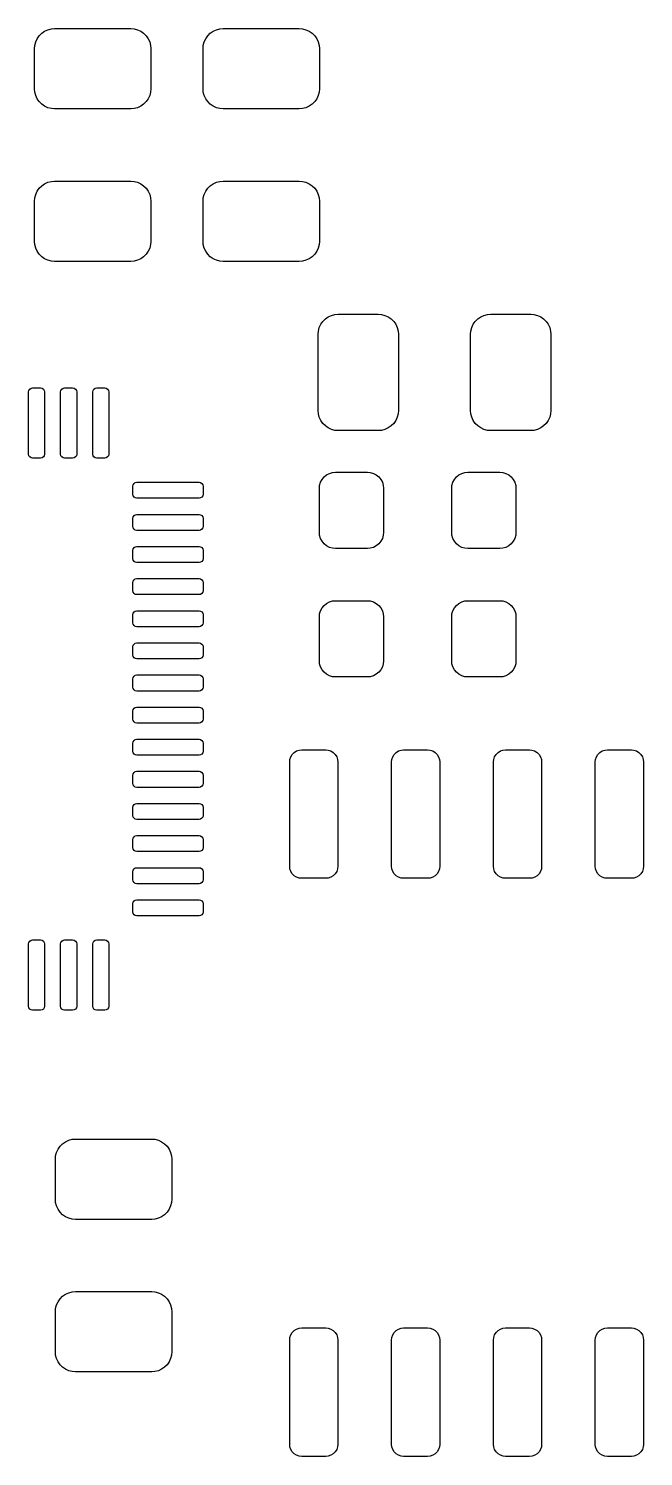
# Model space of a CAD drawing. Extents: x 116.2 to 156.2, y -88.9 to -61.2.
# Drawn here: x 126.7 to 134.37, y -84.43 to -66.65 of the extents above; entities that cross this region are included whole.
import ezdxf

# ---------------------------------------------------------------- set-up
doc = ezdxf.new("R2010")
doc.units = 0
doc.layers.add('BLACK', color=7, linetype='CONTINUOUS')

msp = doc.modelspace()

# ---------------------------------------------------------------- linework, layer by layer
at = {"layer": 'BLACK', "linetype": 'CONTINUOUS'}
for p, q in [((126.865, -66.7082), (126.901, -66.6828)), ((126.901, -66.6828), (126.942, -66.6643)), ((126.942, -66.6643), (126.985, -66.6533)), ((126.985, -66.6533), (127.025, -66.65)), ((127.025, -66.65), (127.975, -66.65)), ((127.975, -66.65), (128.015, -66.6533)), ((128.015, -66.6533), (128.058, -66.6643)), ((128.058, -66.6643), (128.099, -66.6828)), ((128.099, -66.6828), (128.135, -66.7082)), ((128.965, -66.7082), (129.001, -66.6828)), ((129.001, -66.6828), (129.042, -66.6643)), ((129.042, -66.6643), (129.085, -66.6533)), ((129.085, -66.6533), (129.125, -66.65)), ((129.125, -66.65), (130.075, -66.65)), ((130.075, -66.65), (130.115, -66.6533)), ((130.115, -66.6533), (130.158, -66.6643)), ((130.158, -66.6643), (130.199, -66.6828)), ((130.199, -66.6828), (130.235, -66.7082)), ((126.775, -66.9), (126.778, -66.8596)), ((126.778, -66.8596), (126.789, -66.8165)), ((126.789, -66.8165), (126.808, -66.7761)), ((126.808, -66.7761), (126.833, -66.7396)), ((126.833, -66.7396), (126.865, -66.7082)), ((128.135, -66.7082), (128.167, -66.7396)), ((128.167, -66.7396), (128.192, -66.7761)), ((128.192, -66.7761), (128.211, -66.8165)), ((128.211, -66.8165), (128.222, -66.8596)), ((128.222, -66.8596), (128.225, -66.9)), ((128.875, -66.9), (128.878, -66.8596)), ((128.878, -66.8596), (128.889, -66.8165)), ((128.889, -66.8165), (128.908, -66.7761)), ((128.908, -66.7761), (128.933, -66.7396)), ((128.933, -66.7396), (128.965, -66.7082)), ((130.235, -66.7082), (130.267, -66.7396)), ((130.267, -66.7396), (130.292, -66.7761)), ((130.292, -66.7761), (130.311, -66.8165)), ((130.311, -66.8165), (130.322, -66.8596)), ((130.322, -66.8596), (130.325, -66.9)), ((126.775, -67.4), (126.775, -66.9)), ((128.225, -66.9), (128.225, -67.4)), ((128.875, -67.4), (128.875, -66.9)), ((130.325, -66.9), (130.325, -67.4)), ((126.778, -67.4404), (126.775, -67.4)), ((126.789, -67.4835), (126.778, -67.4404)), ((126.808, -67.5239), (126.789, -67.4835)), ((126.833, -67.5604), (126.808, -67.5239)), ((126.865, -67.5918), (126.833, -67.5604)), ((128.167, -67.5604), (128.135, -67.5918)), ((128.192, -67.5239), (128.167, -67.5604)), ((128.211, -67.4835), (128.192, -67.5239)), ((128.222, -67.4404), (128.211, -67.4835)), ((128.225, -67.4), (128.222, -67.4404)), ((128.878, -67.4404), (128.875, -67.4)), ((128.889, -67.4835), (128.878, -67.4404)), ((128.908, -67.5239), (128.889, -67.4835)), ((128.933, -67.5604), (128.908, -67.5239)), ((128.965, -67.5918), (128.933, -67.5604)), ((130.267, -67.5604), (130.235, -67.5918)), ((130.292, -67.5239), (130.267, -67.5604)), ((130.311, -67.4835), (130.292, -67.5239)), ((130.322, -67.4404), (130.311, -67.4835)), ((130.325, -67.4), (130.322, -67.4404)), ((126.901, -67.6172), (126.865, -67.5918)), ((126.942, -67.6357), (126.901, -67.6172)), ((126.985, -67.6467), (126.942, -67.6357)), ((127.025, -67.65), (126.985, -67.6467)), ((127.975, -67.65), (127.025, -67.65)), ((128.015, -67.6467), (127.975, -67.65)), ((128.058, -67.6357), (128.015, -67.6467)), ((128.099, -67.6172), (128.058, -67.6357)), ((128.135, -67.5918), (128.099, -67.6172)), ((129.001, -67.6172), (128.965, -67.5918)), ((129.042, -67.6357), (129.001, -67.6172)), ((129.085, -67.6467), (129.042, -67.6357)), ((129.125, -67.65), (129.085, -67.6467)), ((130.075, -67.65), (129.125, -67.65)), ((130.115, -67.6467), (130.075, -67.65)), ((130.158, -67.6357), (130.115, -67.6467)), ((130.199, -67.6172), (130.158, -67.6357)), ((130.235, -67.5918), (130.199, -67.6172)), ((126.833, -68.6396), (126.865, -68.6082)), ((126.865, -68.6082), (126.901, -68.5828)), ((126.901, -68.5828), (126.942, -68.5643)), ((126.942, -68.5643), (126.985, -68.5533)), ((126.985, -68.5533), (127.025, -68.55)), ((127.025, -68.55), (127.975, -68.55)), ((127.975, -68.55), (128.015, -68.5533)), ((128.015, -68.5533), (128.058, -68.5643)), ((128.058, -68.5643), (128.099, -68.5828)), ((128.099, -68.5828), (128.135, -68.6082)), ((128.135, -68.6082), (128.167, -68.6396)), ((128.933, -68.6396), (128.965, -68.6082)), ((128.965, -68.6082), (129.001, -68.5828)), ((129.001, -68.5828), (129.042, -68.5643)), ((129.042, -68.5643), (129.085, -68.5533)), ((129.085, -68.5533), (129.125, -68.55)), ((129.125, -68.55), (130.075, -68.55)), ((130.075, -68.55), (130.115, -68.5533)), ((130.115, -68.5533), (130.158, -68.5643)), ((130.158, -68.5643), (130.199, -68.5828)), ((130.199, -68.5828), (130.235, -68.6082)), ((130.235, -68.6082), (130.267, -68.6396)), ((126.775, -68.8), (126.778, -68.7596)), ((126.775, -69.3), (126.775, -68.8)), ((126.778, -68.7596), (126.789, -68.7165)), ((126.789, -68.7165), (126.808, -68.6761)), ((126.808, -68.6761), (126.833, -68.6396)), ((128.167, -68.6396), (128.192, -68.6761)), ((128.192, -68.6761), (128.211, -68.7165)), ((128.211, -68.7165), (128.222, -68.7596)), ((128.222, -68.7596), (128.225, -68.8)), ((128.225, -68.8), (128.225, -69.3)), ((128.875, -68.8), (128.878, -68.7596)), ((128.875, -69.3), (128.875, -68.8)), ((128.878, -68.7596), (128.889, -68.7165)), ((128.889, -68.7165), (128.908, -68.6761)), ((128.908, -68.6761), (128.933, -68.6396)), ((130.267, -68.6396), (130.292, -68.6761)), ((130.292, -68.6761), (130.311, -68.7165)), ((130.311, -68.7165), (130.322, -68.7596)), ((130.322, -68.7596), (130.325, -68.8)), ((130.325, -68.8), (130.325, -69.3)), ((126.778, -69.3404), (126.775, -69.3)), ((126.789, -69.3835), (126.778, -69.3404)), ((128.222, -69.3404), (128.211, -69.3835)), ((128.225, -69.3), (128.222, -69.3404)), ((128.878, -69.3404), (128.875, -69.3)), ((128.889, -69.3835), (128.878, -69.3404)), ((130.322, -69.3404), (130.311, -69.3835)), ((130.325, -69.3), (130.322, -69.3404)), ((126.808, -69.4239), (126.789, -69.3835)), ((126.833, -69.4604), (126.808, -69.4239)), ((126.865, -69.4918), (126.833, -69.4604)), ((126.901, -69.5172), (126.865, -69.4918)), ((126.942, -69.5357), (126.901, -69.5172)), ((128.099, -69.5172), (128.058, -69.5357)), ((128.135, -69.4918), (128.099, -69.5172)), ((128.167, -69.4604), (128.135, -69.4918)), ((128.192, -69.4239), (128.167, -69.4604)), ((128.211, -69.3835), (128.192, -69.4239)), ((128.908, -69.4239), (128.889, -69.3835)), ((128.933, -69.4604), (128.908, -69.4239)), ((128.965, -69.4918), (128.933, -69.4604)), ((129.001, -69.5172), (128.965, -69.4918)), ((129.042, -69.5357), (129.001, -69.5172)), ((130.199, -69.5172), (130.158, -69.5357)), ((130.235, -69.4918), (130.199, -69.5172)), ((130.267, -69.4604), (130.235, -69.4918)), ((130.292, -69.4239), (130.267, -69.4604)), ((130.311, -69.3835), (130.292, -69.4239)), ((126.985, -69.5467), (126.942, -69.5357)), ((127.025, -69.55), (126.985, -69.5467)), ((127.975, -69.55), (127.025, -69.55)), ((128.015, -69.5467), (127.975, -69.55)), ((128.058, -69.5357), (128.015, -69.5467)), ((129.085, -69.5467), (129.042, -69.5357)), ((129.125, -69.55), (129.085, -69.5467)), ((130.075, -69.55), (129.125, -69.55)), ((130.115, -69.5467), (130.075, -69.55)), ((130.158, -69.5357), (130.115, -69.5467)), ((130.436, -70.24), (130.477, -70.2215)), ((130.477, -70.2215), (130.52, -70.2105)), ((130.52, -70.2105), (130.56, -70.2072)), ((130.56, -70.2072), (131.06, -70.2072)), ((131.06, -70.2072), (131.1, -70.2105)), ((131.1, -70.2105), (131.143, -70.2215)), ((131.143, -70.2215), (131.184, -70.24)), ((132.336, -70.24), (132.377, -70.2215)), ((132.377, -70.2215), (132.42, -70.2105)), ((132.42, -70.2105), (132.46, -70.2072)), ((132.46, -70.2072), (132.96, -70.2072)), ((132.96, -70.2072), (133, -70.2105)), ((133, -70.2105), (133.043, -70.2215)), ((133.043, -70.2215), (133.084, -70.24)), ((130.31, -70.4572), (130.313, -70.4168)), ((130.313, -70.4168), (130.324, -70.3737)), ((130.324, -70.3737), (130.343, -70.3333)), ((130.343, -70.3333), (130.368, -70.2968)), ((130.368, -70.2968), (130.4, -70.2654)), ((130.4, -70.2654), (130.436, -70.24)), ((131.184, -70.24), (131.22, -70.2654)), ((131.22, -70.2654), (131.252, -70.2968)), ((131.252, -70.2968), (131.277, -70.3333)), ((131.277, -70.3333), (131.296, -70.3737)), ((131.296, -70.3737), (131.307, -70.4168)), ((131.307, -70.4168), (131.31, -70.4572)), ((132.21, -70.4572), (132.213, -70.4168)), ((132.213, -70.4168), (132.224, -70.3737)), ((132.224, -70.3737), (132.243, -70.3333)), ((132.243, -70.3333), (132.268, -70.2968)), ((132.268, -70.2968), (132.3, -70.2654)), ((132.3, -70.2654), (132.336, -70.24)), ((133.084, -70.24), (133.12, -70.2654)), ((133.12, -70.2654), (133.152, -70.2968)), ((133.152, -70.2968), (133.177, -70.3333)), ((133.177, -70.3333), (133.196, -70.3737)), ((133.196, -70.3737), (133.207, -70.4168)), ((133.207, -70.4168), (133.21, -70.4572)), ((130.31, -71.4072), (130.31, -70.4572)), ((131.31, -70.4572), (131.31, -71.4072)), ((132.21, -71.4072), (132.21, -70.4572)), ((133.21, -70.4572), (133.21, -71.4072)), ((126.731, -71.1288), (126.75, -71.125)), ((126.75, -71.125), (126.85, -71.125)), ((126.85, -71.125), (126.869, -71.1288)), ((127.131, -71.1288), (127.15, -71.125)), ((127.15, -71.125), (127.25, -71.125)), ((127.25, -71.125), (127.269, -71.1288)), ((127.531, -71.1288), (127.55, -71.125)), ((127.55, -71.125), (127.65, -71.125)), ((127.65, -71.125), (127.669, -71.1288)), ((126.7, -71.175), (126.704, -71.1559)), ((126.7, -71.95), (126.7, -71.175)), ((126.704, -71.1559), (126.715, -71.1396)), ((126.715, -71.1396), (126.731, -71.1288)), ((126.869, -71.1288), (126.885, -71.1396)), ((126.885, -71.1396), (126.896, -71.1559)), ((126.896, -71.1559), (126.9, -71.175)), ((126.9, -71.175), (126.9, -71.95)), ((127.1, -71.175), (127.104, -71.1559)), ((127.1, -71.95), (127.1, -71.175)), ((127.104, -71.1559), (127.115, -71.1396)), ((127.115, -71.1396), (127.131, -71.1288)), ((127.269, -71.1288), (127.285, -71.1396)), ((127.285, -71.1396), (127.296, -71.1559)), ((127.296, -71.1559), (127.3, -71.175)), ((127.3, -71.175), (127.3, -71.95)), ((127.5, -71.175), (127.504, -71.1559)), ((127.5, -71.95), (127.5, -71.175)), ((127.504, -71.1559), (127.515, -71.1396)), ((127.515, -71.1396), (127.531, -71.1288)), ((127.669, -71.1288), (127.685, -71.1396)), ((127.685, -71.1396), (127.696, -71.1559)), ((127.696, -71.1559), (127.7, -71.175)), ((127.7, -71.175), (127.7, -71.95)), ((130.313, -71.4476), (130.31, -71.4072)), ((130.324, -71.4906), (130.313, -71.4476)), ((131.307, -71.4476), (131.296, -71.4906)), ((131.31, -71.4072), (131.307, -71.4476)), ((132.213, -71.4476), (132.21, -71.4072)), ((132.224, -71.4906), (132.213, -71.4476)), ((133.207, -71.4476), (133.196, -71.4906)), ((133.21, -71.4072), (133.207, -71.4476)), ((130.343, -71.531), (130.324, -71.4906)), ((130.368, -71.5675), (130.343, -71.531)), ((130.4, -71.599), (130.368, -71.5675)), ((130.436, -71.6243), (130.4, -71.599)), ((130.477, -71.6428), (130.436, -71.6243)), ((130.52, -71.6539), (130.477, -71.6428)), ((130.56, -71.6572), (130.52, -71.6539)), ((131.06, -71.6572), (130.56, -71.6572)), ((131.1, -71.6539), (131.06, -71.6572)), ((131.143, -71.6428), (131.1, -71.6539)), ((131.184, -71.6243), (131.143, -71.6428)), ((131.22, -71.599), (131.184, -71.6243)), ((131.252, -71.5675), (131.22, -71.599)), ((131.277, -71.531), (131.252, -71.5675)), ((131.296, -71.4906), (131.277, -71.531)), ((132.243, -71.531), (132.224, -71.4906)), ((132.268, -71.5675), (132.243, -71.531)), ((132.3, -71.599), (132.268, -71.5675)), ((132.336, -71.6243), (132.3, -71.599)), ((132.377, -71.6428), (132.336, -71.6243)), ((132.42, -71.6539), (132.377, -71.6428)), ((132.46, -71.6572), (132.42, -71.6539)), ((132.96, -71.6572), (132.46, -71.6572)), ((133, -71.6539), (132.96, -71.6572)), ((133.043, -71.6428), (133, -71.6539)), ((133.084, -71.6243), (133.043, -71.6428)), ((133.12, -71.599), (133.084, -71.6243)), ((133.152, -71.5675), (133.12, -71.599)), ((133.177, -71.531), (133.152, -71.5675)), ((133.196, -71.4906), (133.177, -71.531)), ((126.704, -71.9691), (126.7, -71.95)), ((126.715, -71.9854), (126.704, -71.9691)), ((126.731, -71.9962), (126.715, -71.9854)), ((126.75, -72), (126.731, -71.9962)), ((126.85, -72), (126.75, -72)), ((126.869, -71.9962), (126.85, -72)), ((126.885, -71.9854), (126.869, -71.9962)), ((126.896, -71.9691), (126.885, -71.9854)), ((126.9, -71.95), (126.896, -71.9691)), ((127.104, -71.9691), (127.1, -71.95)), ((127.115, -71.9854), (127.104, -71.9691)), ((127.131, -71.9962), (127.115, -71.9854)), ((127.15, -72), (127.131, -71.9962)), ((127.25, -72), (127.15, -72)), ((127.269, -71.9962), (127.25, -72)), ((127.285, -71.9854), (127.269, -71.9962)), ((127.296, -71.9691), (127.285, -71.9854)), ((127.3, -71.95), (127.296, -71.9691)), ((127.504, -71.9691), (127.5, -71.95)), ((127.515, -71.9854), (127.504, -71.9691)), ((127.531, -71.9962), (127.515, -71.9854)), ((127.55, -72), (127.531, -71.9962)), ((127.65, -72), (127.55, -72)), ((127.669, -71.9962), (127.65, -72)), ((127.685, -71.9854), (127.669, -71.9962)), ((127.696, -71.9691), (127.685, -71.9854)), ((127.7, -71.95), (127.696, -71.9691)), ((130.415, -72.208), (130.451, -72.1893)), ((130.451, -72.1893), (130.49, -72.1782)), ((130.49, -72.1782), (130.525, -72.175)), ((130.525, -72.175), (130.925, -72.175)), ((130.925, -72.175), (130.96, -72.1782)), ((130.96, -72.1782), (130.999, -72.1893)), ((130.999, -72.1893), (131.035, -72.208)), ((132.065, -72.208), (132.101, -72.1893)), ((132.101, -72.1893), (132.14, -72.1782)), ((132.14, -72.1782), (132.175, -72.175)), ((132.175, -72.175), (132.575, -72.175)), ((132.575, -72.175), (132.61, -72.1782)), ((132.61, -72.1782), (132.649, -72.1893)), ((132.649, -72.1893), (132.685, -72.208)), ((128, -72.35), (128.004, -72.3309)), ((128, -72.45), (128, -72.35)), ((128.004, -72.3309), (128.015, -72.3146)), ((128.015, -72.3146), (128.031, -72.3038)), ((128.031, -72.3038), (128.05, -72.3)), ((128.05, -72.3), (128.825, -72.3)), ((128.825, -72.3), (128.844, -72.3038)), ((128.844, -72.3038), (128.86, -72.3146)), ((128.86, -72.3146), (128.871, -72.3309)), ((128.871, -72.3309), (128.875, -72.35)), ((128.875, -72.35), (128.875, -72.45)), ((130.325, -72.375), (130.328, -72.3396)), ((130.328, -72.3396), (130.339, -72.3007)), ((130.339, -72.3007), (130.358, -72.2649)), ((130.358, -72.2649), (130.384, -72.2336)), ((130.384, -72.2336), (130.415, -72.208)), ((131.035, -72.208), (131.066, -72.2336)), ((131.066, -72.2336), (131.092, -72.2649)), ((131.092, -72.2649), (131.111, -72.3007)), ((131.111, -72.3007), (131.122, -72.3396)), ((131.122, -72.3396), (131.125, -72.375)), ((131.975, -72.375), (131.978, -72.3396)), ((131.978, -72.3396), (131.989, -72.3007)), ((131.989, -72.3007), (132.008, -72.2649)), ((132.008, -72.2649), (132.034, -72.2336)), ((132.034, -72.2336), (132.065, -72.208)), ((132.685, -72.208), (132.716, -72.2336)), ((132.716, -72.2336), (132.742, -72.2649)), ((132.742, -72.2649), (132.761, -72.3007)), ((132.761, -72.3007), (132.772, -72.3396)), ((132.772, -72.3396), (132.775, -72.375)), ((128.004, -72.4691), (128, -72.45)), ((128.015, -72.4854), (128.004, -72.4691)), ((128.031, -72.4962), (128.015, -72.4854)), ((128.05, -72.5), (128.031, -72.4962)), ((128.825, -72.5), (128.05, -72.5)), ((128.844, -72.4962), (128.825, -72.5)), ((128.86, -72.4854), (128.844, -72.4962)), ((128.871, -72.4691), (128.86, -72.4854)), ((128.875, -72.45), (128.871, -72.4691)), ((130.325, -72.925), (130.325, -72.375)), ((131.125, -72.375), (131.125, -72.925)), ((131.975, -72.925), (131.975, -72.375)), ((132.775, -72.375), (132.775, -72.925)), ((128.004, -72.7309), (128.015, -72.7146)), ((128.015, -72.7146), (128.031, -72.7038)), ((128.031, -72.7038), (128.05, -72.7)), ((128.05, -72.7), (128.825, -72.7)), ((128.825, -72.7), (128.844, -72.7038)), ((128.844, -72.7038), (128.86, -72.7146)), ((128.86, -72.7146), (128.871, -72.7309)), ((128, -72.75), (128.004, -72.7309)), ((128, -72.85), (128, -72.75)), ((128.004, -72.8691), (128, -72.85)), ((128.015, -72.8854), (128.004, -72.8691)), ((128.031, -72.8962), (128.015, -72.8854)), ((128.05, -72.9), (128.031, -72.8962)), ((128.825, -72.9), (128.05, -72.9)), ((128.844, -72.8962), (128.825, -72.9)), ((128.86, -72.8854), (128.844, -72.8962)), ((128.871, -72.8691), (128.86, -72.8854)), ((128.871, -72.7309), (128.875, -72.75)), ((128.875, -72.85), (128.871, -72.8691)), ((128.875, -72.75), (128.875, -72.85)), ((130.328, -72.9604), (130.325, -72.925)), ((130.339, -72.9993), (130.328, -72.9604)), ((130.358, -73.0351), (130.339, -72.9993)), ((130.384, -73.0664), (130.358, -73.0351)), ((130.415, -73.092), (130.384, -73.0664)), ((131.066, -73.0664), (131.035, -73.092)), ((131.092, -73.0351), (131.066, -73.0664)), ((131.111, -72.9993), (131.092, -73.0351)), ((131.122, -72.9604), (131.111, -72.9993)), ((131.125, -72.925), (131.122, -72.9604)), ((131.978, -72.9604), (131.975, -72.925)), ((131.989, -72.9993), (131.978, -72.9604)), ((132.008, -73.0351), (131.989, -72.9993)), ((132.034, -73.0664), (132.008, -73.0351)), ((132.065, -73.092), (132.034, -73.0664)), ((132.716, -73.0664), (132.685, -73.092)), ((132.742, -73.0351), (132.716, -73.0664)), ((132.761, -72.9993), (132.742, -73.0351)), ((132.772, -72.9604), (132.761, -72.9993)), ((132.775, -72.925), (132.772, -72.9604)), ((128, -73.15), (128.004, -73.1309)), ((128, -73.25), (128, -73.15)), ((128.004, -73.2691), (128, -73.25)), ((128.004, -73.1309), (128.015, -73.1146)), ((128.015, -73.1146), (128.031, -73.1038)), ((128.031, -73.1038), (128.05, -73.1)), ((128.05, -73.1), (128.825, -73.1)), ((128.825, -73.1), (128.844, -73.1038)), ((128.844, -73.1038), (128.86, -73.1146)), ((128.86, -73.1146), (128.871, -73.1309)), ((128.871, -73.1309), (128.875, -73.15)), ((128.875, -73.25), (128.871, -73.2691)), ((128.875, -73.15), (128.875, -73.25)), ((130.451, -73.1107), (130.415, -73.092)), ((130.49, -73.1218), (130.451, -73.1107)), ((130.525, -73.125), (130.49, -73.1218)), ((130.925, -73.125), (130.525, -73.125)), ((130.96, -73.1218), (130.925, -73.125)), ((130.999, -73.1107), (130.96, -73.1218)), ((131.035, -73.092), (130.999, -73.1107)), ((132.101, -73.1107), (132.065, -73.092)), ((132.14, -73.1218), (132.101, -73.1107)), ((132.175, -73.125), (132.14, -73.1218)), ((132.575, -73.125), (132.175, -73.125)), ((132.61, -73.1218), (132.575, -73.125)), ((132.649, -73.1107), (132.61, -73.1218)), ((132.685, -73.092), (132.649, -73.1107)), ((128.015, -73.2854), (128.004, -73.2691)), ((128.031, -73.2962), (128.015, -73.2854)), ((128.05, -73.3), (128.031, -73.2962)), ((128.825, -73.3), (128.05, -73.3)), ((128.844, -73.2962), (128.825, -73.3)), ((128.86, -73.2854), (128.844, -73.2962)), ((128.871, -73.2691), (128.86, -73.2854)), ((128, -73.55), (128.004, -73.5309)), ((128, -73.65), (128, -73.55)), ((128.004, -73.5309), (128.015, -73.5146)), ((128.015, -73.5146), (128.031, -73.5038)), ((128.031, -73.5038), (128.05, -73.5)), ((128.05, -73.5), (128.825, -73.5)), ((128.825, -73.5), (128.844, -73.5038)), ((128.844, -73.5038), (128.86, -73.5146)), ((128.86, -73.5146), (128.871, -73.5309)), ((128.871, -73.5309), (128.875, -73.55)), ((128.875, -73.55), (128.875, -73.65)), ((128.004, -73.6691), (128, -73.65)), ((128.015, -73.6854), (128.004, -73.6691)), ((128.031, -73.6962), (128.015, -73.6854)), ((128.05, -73.7), (128.031, -73.6962)), ((128.825, -73.7), (128.05, -73.7)), ((128.844, -73.6962), (128.825, -73.7)), ((128.86, -73.6854), (128.844, -73.6962)), ((128.871, -73.6691), (128.86, -73.6854)), ((128.875, -73.65), (128.871, -73.6691)), ((130.415, -73.808), (130.451, -73.7893)), ((130.451, -73.7893), (130.49, -73.7782)), ((130.49, -73.7782), (130.525, -73.775)), ((130.525, -73.775), (130.925, -73.775)), ((130.925, -73.775), (130.96, -73.7782)), ((130.96, -73.7782), (130.999, -73.7893)), ((130.999, -73.7893), (131.035, -73.808)), ((132.065, -73.808), (132.101, -73.7893)), ((132.101, -73.7893), (132.14, -73.7782)), ((132.14, -73.7782), (132.175, -73.775)), ((132.175, -73.775), (132.575, -73.775)), ((132.575, -73.775), (132.61, -73.7782)), ((132.61, -73.7782), (132.649, -73.7893)), ((132.649, -73.7893), (132.685, -73.808)), ((128, -73.95), (128.004, -73.9309)), ((128, -74.05), (128, -73.95)), ((128.004, -73.9309), (128.015, -73.9146)), ((128.015, -73.9146), (128.031, -73.9038)), ((128.031, -73.9038), (128.05, -73.9)), ((128.05, -73.9), (128.825, -73.9)), ((128.825, -73.9), (128.844, -73.9038)), ((128.844, -73.9038), (128.86, -73.9146)), ((128.86, -73.9146), (128.871, -73.9309)), ((128.871, -73.9309), (128.875, -73.95)), ((128.875, -73.95), (128.875, -74.05)), ((130.325, -73.975), (130.328, -73.9396)), ((130.328, -73.9396), (130.339, -73.9007)), ((130.339, -73.9007), (130.358, -73.8649)), ((130.358, -73.8649), (130.384, -73.8336)), ((130.384, -73.8336), (130.415, -73.808)), ((131.035, -73.808), (131.066, -73.8336)), ((131.066, -73.8336), (131.092, -73.8649)), ((131.092, -73.8649), (131.111, -73.9007)), ((131.111, -73.9007), (131.122, -73.9396)), ((131.122, -73.9396), (131.125, -73.975)), ((131.975, -73.975), (131.978, -73.9396)), ((131.978, -73.9396), (131.989, -73.9007)), ((131.989, -73.9007), (132.008, -73.8649)), ((132.008, -73.8649), (132.034, -73.8336)), ((132.034, -73.8336), (132.065, -73.808)), ((132.685, -73.808), (132.716, -73.8336)), ((132.716, -73.8336), (132.742, -73.8649)), ((132.742, -73.8649), (132.761, -73.9007)), ((132.761, -73.9007), (132.772, -73.9396)), ((132.772, -73.9396), (132.775, -73.975)), ((128.004, -74.0691), (128, -74.05)), ((128.015, -74.0854), (128.004, -74.0691)), ((128.031, -74.0962), (128.015, -74.0854)), ((128.05, -74.1), (128.031, -74.0962)), ((128.825, -74.1), (128.05, -74.1)), ((128.844, -74.0962), (128.825, -74.1)), ((128.86, -74.0854), (128.844, -74.0962)), ((128.871, -74.0691), (128.86, -74.0854)), ((128.875, -74.05), (128.871, -74.0691)), ((130.325, -74.525), (130.325, -73.975)), ((131.125, -73.975), (131.125, -74.525)), ((131.975, -74.525), (131.975, -73.975)), ((132.775, -73.975), (132.775, -74.525)), ((128.004, -74.3309), (128.015, -74.3146)), ((128.015, -74.3146), (128.031, -74.3038)), ((128.031, -74.3038), (128.05, -74.3)), ((128.05, -74.3), (128.825, -74.3)), ((128.825, -74.3), (128.844, -74.3038)), ((128.844, -74.3038), (128.86, -74.3146)), ((128.86, -74.3146), (128.871, -74.3309)), ((128, -74.35), (128.004, -74.3309)), ((128, -74.45), (128, -74.35)), ((128.004, -74.4691), (128, -74.45)), ((128.015, -74.4854), (128.004, -74.4691)), ((128.031, -74.4962), (128.015, -74.4854)), ((128.05, -74.5), (128.031, -74.4962)), ((128.825, -74.5), (128.05, -74.5)), ((128.844, -74.4962), (128.825, -74.5)), ((128.86, -74.4854), (128.844, -74.4962)), ((128.871, -74.4691), (128.86, -74.4854)), ((128.871, -74.3309), (128.875, -74.35)), ((128.875, -74.45), (128.871, -74.4691)), ((128.875, -74.35), (128.875, -74.45)), ((130.328, -74.5604), (130.325, -74.525)), ((130.339, -74.5993), (130.328, -74.5604)), ((130.358, -74.6351), (130.339, -74.5993)), ((130.384, -74.6664), (130.358, -74.6351)), ((130.415, -74.692), (130.384, -74.6664)), ((131.066, -74.6664), (131.035, -74.692)), ((131.092, -74.6351), (131.066, -74.6664)), ((131.111, -74.5993), (131.092, -74.6351)), ((131.122, -74.5604), (131.111, -74.5993)), ((131.125, -74.525), (131.122, -74.5604)), ((131.978, -74.5604), (131.975, -74.525)), ((131.989, -74.5993), (131.978, -74.5604)), ((132.008, -74.6351), (131.989, -74.5993)), ((132.034, -74.6664), (132.008, -74.6351)), ((132.065, -74.692), (132.034, -74.6664)), ((132.716, -74.6664), (132.685, -74.692)), ((132.742, -74.6351), (132.716, -74.6664)), ((132.761, -74.5993), (132.742, -74.6351)), ((132.772, -74.5604), (132.761, -74.5993)), ((132.775, -74.525), (132.772, -74.5604)), ((128, -74.75), (128.004, -74.7309)), ((128, -74.85), (128, -74.75)), ((128.004, -74.8691), (128, -74.85)), ((128.004, -74.7309), (128.015, -74.7146)), ((128.015, -74.7146), (128.031, -74.7038)), ((128.031, -74.7038), (128.05, -74.7)), ((128.05, -74.7), (128.825, -74.7)), ((128.825, -74.7), (128.844, -74.7038)), ((128.844, -74.7038), (128.86, -74.7146)), ((128.86, -74.7146), (128.871, -74.7309)), ((128.871, -74.7309), (128.875, -74.75)), ((128.875, -74.85), (128.871, -74.8691)), ((128.875, -74.75), (128.875, -74.85)), ((130.451, -74.7107), (130.415, -74.692)), ((130.49, -74.7218), (130.451, -74.7107)), ((130.525, -74.725), (130.49, -74.7218)), ((130.925, -74.725), (130.525, -74.725)), ((130.96, -74.7218), (130.925, -74.725)), ((130.999, -74.7107), (130.96, -74.7218)), ((131.035, -74.692), (130.999, -74.7107)), ((132.101, -74.7107), (132.065, -74.692)), ((132.14, -74.7218), (132.101, -74.7107)), ((132.175, -74.725), (132.14, -74.7218)), ((132.575, -74.725), (132.175, -74.725)), ((132.61, -74.7218), (132.575, -74.725)), ((132.649, -74.7107), (132.61, -74.7218)), ((132.685, -74.692), (132.649, -74.7107)), ((128.015, -74.8854), (128.004, -74.8691)), ((128.031, -74.8962), (128.015, -74.8854)), ((128.05, -74.9), (128.031, -74.8962)), ((128.825, -74.9), (128.05, -74.9)), ((128.844, -74.8962), (128.825, -74.9)), ((128.86, -74.8854), (128.844, -74.8962)), ((128.871, -74.8691), (128.86, -74.8854)), ((128, -75.15), (128.004, -75.1309)), ((128, -75.25), (128, -75.15)), ((128.004, -75.1309), (128.015, -75.1146)), ((128.015, -75.1146), (128.031, -75.1038)), ((128.031, -75.1038), (128.05, -75.1)), ((128.05, -75.1), (128.825, -75.1)), ((128.825, -75.1), (128.844, -75.1038)), ((128.844, -75.1038), (128.86, -75.1146)), ((128.86, -75.1146), (128.871, -75.1309)), ((128.871, -75.1309), (128.875, -75.15)), ((128.875, -75.15), (128.875, -75.25)), ((128.004, -75.2691), (128, -75.25)), ((128.015, -75.2854), (128.004, -75.2691)), ((128.031, -75.2962), (128.015, -75.2854)), ((128.05, -75.3), (128.031, -75.2962)), ((128.825, -75.3), (128.05, -75.3)), ((128.844, -75.2962), (128.825, -75.3)), ((128.86, -75.2854), (128.844, -75.2962)), ((128.871, -75.2691), (128.86, -75.2854)), ((128.875, -75.25), (128.871, -75.2691)), ((128, -75.55), (128.004, -75.5309)), ((128, -75.65), (128, -75.55)), ((128.004, -75.5309), (128.015, -75.5146)), ((128.015, -75.5146), (128.031, -75.5038)), ((128.031, -75.5038), (128.05, -75.5)), ((128.05, -75.5), (128.825, -75.5)), ((128.825, -75.5), (128.844, -75.5038)), ((128.844, -75.5038), (128.86, -75.5146)), ((128.86, -75.5146), (128.871, -75.5309)), ((128.871, -75.5309), (128.875, -75.55)), ((128.875, -75.55), (128.875, -75.65)), ((128.004, -75.6691), (128, -75.65)), ((128.015, -75.6854), (128.004, -75.6691)), ((128.031, -75.6962), (128.015, -75.6854)), ((128.05, -75.7), (128.031, -75.6962)), ((128.825, -75.7), (128.05, -75.7)), ((128.844, -75.6962), (128.825, -75.7)), ((128.86, -75.6854), (128.844, -75.6962)), ((128.871, -75.6691), (128.86, -75.6854)), ((128.875, -75.65), (128.871, -75.6691)), ((129.955, -75.7822), (129.958, -75.7517)), ((129.958, -75.7517), (129.969, -75.7188)), ((129.969, -75.7188), (129.987, -75.6892)), ((129.987, -75.6892), (130.012, -75.6646)), ((130.012, -75.6646), (130.041, -75.6463)), ((130.041, -75.6463), (130.074, -75.6353)), ((130.074, -75.6353), (130.105, -75.6322)), ((130.105, -75.6322), (130.405, -75.6322)), ((130.405, -75.6322), (130.435, -75.6353)), ((130.435, -75.6353), (130.468, -75.6462)), ((130.468, -75.6462), (130.498, -75.6645)), ((130.498, -75.6645), (130.523, -75.689)), ((130.523, -75.689), (130.541, -75.7185)), ((130.541, -75.7185), (130.552, -75.7515)), ((130.552, -75.7515), (130.555, -75.7822)), ((131.225, -75.7822), (131.228, -75.7517)), ((131.228, -75.7517), (131.239, -75.7188)), ((131.239, -75.7188), (131.257, -75.6892)), ((131.257, -75.6892), (131.282, -75.6646)), ((131.282, -75.6646), (131.311, -75.6463)), ((131.311, -75.6463), (131.344, -75.6353)), ((131.344, -75.6353), (131.375, -75.6322)), ((131.375, -75.6322), (131.675, -75.6322)), ((131.675, -75.6322), (131.705, -75.6353)), ((131.705, -75.6353), (131.738, -75.6462)), ((131.738, -75.6462), (131.768, -75.6645)), ((131.768, -75.6645), (131.793, -75.689)), ((131.793, -75.689), (131.811, -75.7185)), ((131.811, -75.7185), (131.822, -75.7515)), ((131.822, -75.7515), (131.825, -75.7822)), ((132.495, -75.7822), (132.498, -75.7517)), ((132.498, -75.7517), (132.509, -75.7188)), ((132.509, -75.7188), (132.527, -75.6892)), ((132.527, -75.6892), (132.552, -75.6646)), ((132.552, -75.6646), (132.581, -75.6463)), ((132.581, -75.6463), (132.614, -75.6353)), ((132.614, -75.6353), (132.645, -75.6322)), ((132.645, -75.6322), (132.945, -75.6322)), ((132.945, -75.6322), (132.975, -75.6353)), ((132.975, -75.6353), (133.008, -75.6462)), ((133.008, -75.6462), (133.038, -75.6645)), ((133.038, -75.6645), (133.063, -75.689)), ((133.063, -75.689), (133.081, -75.7185)), ((133.081, -75.7185), (133.092, -75.7515)), ((133.092, -75.7515), (133.095, -75.7822)), ((133.765, -75.7822), (133.768, -75.7517)), ((133.768, -75.7517), (133.779, -75.7188)), ((133.779, -75.7188), (133.797, -75.6892)), ((133.797, -75.6892), (133.822, -75.6646)), ((133.822, -75.6646), (133.851, -75.6463)), ((133.851, -75.6463), (133.884, -75.6353)), ((133.884, -75.6353), (133.915, -75.6322)), ((133.915, -75.6322), (134.215, -75.6322)), ((134.215, -75.6322), (134.245, -75.6353)), ((134.245, -75.6353), (134.278, -75.6462)), ((134.278, -75.6462), (134.308, -75.6645)), ((134.308, -75.6645), (134.333, -75.689)), ((134.333, -75.689), (134.351, -75.7185)), ((134.351, -75.7185), (134.362, -75.7515)), ((134.362, -75.7515), (134.365, -75.7822)), ((128.004, -75.9309), (128.015, -75.9146)), ((128.015, -75.9146), (128.031, -75.9038)), ((128.031, -75.9038), (128.05, -75.9)), ((128.05, -75.9), (128.825, -75.9)), ((128.825, -75.9), (128.844, -75.9038)), ((128.844, -75.9038), (128.86, -75.9146)), ((128.86, -75.9146), (128.871, -75.9309)), ((129.955, -77.0822), (129.955, -75.7822)), ((130.555, -75.7822), (130.555, -77.0822)), ((131.225, -77.0822), (131.225, -75.7822)), ((131.825, -75.7822), (131.825, -77.0822)), ((132.495, -77.0822), (132.495, -75.7822)), ((133.095, -75.7822), (133.095, -77.0822)), ((133.765, -77.0822), (133.765, -75.7822)), ((134.365, -75.7822), (134.365, -77.0822)), ((128, -75.95), (128.004, -75.9309)), ((128, -76.05), (128, -75.95)), ((128.004, -76.0691), (128, -76.05)), ((128.015, -76.0854), (128.004, -76.0691)), ((128.031, -76.0962), (128.015, -76.0854)), ((128.05, -76.1), (128.031, -76.0962)), ((128.825, -76.1), (128.05, -76.1)), ((128.844, -76.0962), (128.825, -76.1)), ((128.86, -76.0854), (128.844, -76.0962)), ((128.871, -76.0691), (128.86, -76.0854)), ((128.871, -75.9309), (128.875, -75.95)), ((128.875, -76.05), (128.871, -76.0691)), ((128.875, -75.95), (128.875, -76.05)), ((128, -76.35), (128.004, -76.3309)), ((128, -76.45), (128, -76.35)), ((128.004, -76.4691), (128, -76.45)), ((128.004, -76.3309), (128.015, -76.3146)), ((128.015, -76.3146), (128.031, -76.3038)), ((128.031, -76.3038), (128.05, -76.3)), ((128.05, -76.3), (128.825, -76.3)), ((128.825, -76.3), (128.844, -76.3038)), ((128.844, -76.3038), (128.86, -76.3146)), ((128.86, -76.3146), (128.871, -76.3309)), ((128.871, -76.3309), (128.875, -76.35)), ((128.875, -76.45), (128.871, -76.4691)), ((128.875, -76.35), (128.875, -76.45)), ((128.015, -76.4854), (128.004, -76.4691)), ((128.031, -76.4962), (128.015, -76.4854)), ((128.05, -76.5), (128.031, -76.4962)), ((128.825, -76.5), (128.05, -76.5)), ((128.844, -76.4962), (128.825, -76.5)), ((128.86, -76.4854), (128.844, -76.4962)), ((128.871, -76.4691), (128.86, -76.4854)), ((128, -76.75), (128.004, -76.7309)), ((128, -76.85), (128, -76.75)), ((128.004, -76.7309), (128.015, -76.7146)), ((128.015, -76.7146), (128.031, -76.7038)), ((128.031, -76.7038), (128.05, -76.7)), ((128.05, -76.7), (128.825, -76.7)), ((128.825, -76.7), (128.844, -76.7038)), ((128.844, -76.7038), (128.86, -76.7146)), ((128.86, -76.7146), (128.871, -76.7309)), ((128.871, -76.7309), (128.875, -76.75)), ((128.875, -76.75), (128.875, -76.85)), ((128.004, -76.8691), (128, -76.85)), ((128.015, -76.8854), (128.004, -76.8691)), ((128.031, -76.8962), (128.015, -76.8854)), ((128.05, -76.9), (128.031, -76.8962)), ((128.825, -76.9), (128.05, -76.9)), ((128.844, -76.8962), (128.825, -76.9)), ((128.86, -76.8854), (128.844, -76.8962)), ((128.871, -76.8691), (128.86, -76.8854)), ((128.875, -76.85), (128.871, -76.8691)), ((128, -77.15), (128.004, -77.1309)), ((128, -77.25), (128, -77.15)), ((128.004, -77.1309), (128.015, -77.1146)), ((128.015, -77.1146), (128.031, -77.1038)), ((128.031, -77.1038), (128.05, -77.1)), ((128.05, -77.1), (128.825, -77.1)), ((128.825, -77.1), (128.844, -77.1038)), ((128.844, -77.1038), (128.86, -77.1146)), ((128.86, -77.1146), (128.871, -77.1309)), ((128.871, -77.1309), (128.875, -77.15)), ((128.875, -77.15), (128.875, -77.25)), ((129.958, -77.1128), (129.955, -77.0822)), ((129.969, -77.1458), (129.958, -77.1128)), ((129.987, -77.1753), (129.969, -77.1458)), ((130.541, -77.1456), (130.523, -77.1751)), ((130.552, -77.1126), (130.541, -77.1456)), ((130.555, -77.0822), (130.552, -77.1126)), ((131.228, -77.1128), (131.225, -77.0822)), ((131.239, -77.1458), (131.228, -77.1128)), ((131.257, -77.1753), (131.239, -77.1458)), ((131.811, -77.1456), (131.793, -77.1751)), ((131.822, -77.1126), (131.811, -77.1456)), ((131.825, -77.0822), (131.822, -77.1126)), ((132.498, -77.1128), (132.495, -77.0822)), ((132.509, -77.1458), (132.498, -77.1128)), ((132.527, -77.1753), (132.509, -77.1458)), ((133.081, -77.1456), (133.063, -77.1751)), ((133.092, -77.1126), (133.081, -77.1456)), ((133.095, -77.0822), (133.092, -77.1126)), ((133.768, -77.1128), (133.765, -77.0822)), ((133.779, -77.1458), (133.768, -77.1128)), ((133.797, -77.1753), (133.779, -77.1458)), ((134.351, -77.1456), (134.333, -77.1751)), ((134.362, -77.1126), (134.351, -77.1456)), ((134.365, -77.0822), (134.362, -77.1126)), ((128.004, -77.2691), (128, -77.25)), ((128.015, -77.2854), (128.004, -77.2691)), ((128.031, -77.2962), (128.015, -77.2854)), ((128.05, -77.3), (128.031, -77.2962)), ((128.825, -77.3), (128.05, -77.3)), ((128.844, -77.2962), (128.825, -77.3)), ((128.86, -77.2854), (128.844, -77.2962)), ((128.871, -77.2691), (128.86, -77.2854)), ((128.875, -77.25), (128.871, -77.2691)), ((130.012, -77.1999), (129.987, -77.1753)), ((130.042, -77.2181), (130.012, -77.1999)), ((130.075, -77.2291), (130.042, -77.2181)), ((130.105, -77.2322), (130.075, -77.2291)), ((130.405, -77.2322), (130.105, -77.2322)), ((130.436, -77.229), (130.405, -77.2322)), ((130.469, -77.218), (130.436, -77.229)), ((130.498, -77.1997), (130.469, -77.218)), ((130.523, -77.1751), (130.498, -77.1997)), ((131.282, -77.1999), (131.257, -77.1753)), ((131.312, -77.2181), (131.282, -77.1999)), ((131.345, -77.2291), (131.312, -77.2181)), ((131.375, -77.2322), (131.345, -77.2291)), ((131.675, -77.2322), (131.375, -77.2322)), ((131.706, -77.229), (131.675, -77.2322)), ((131.739, -77.218), (131.706, -77.229)), ((131.768, -77.1997), (131.739, -77.218)), ((131.793, -77.1751), (131.768, -77.1997)), ((132.552, -77.1999), (132.527, -77.1753)), ((132.582, -77.2181), (132.552, -77.1999)), ((132.615, -77.2291), (132.582, -77.2181)), ((132.645, -77.2322), (132.615, -77.2291)), ((132.945, -77.2322), (132.645, -77.2322)), ((132.976, -77.229), (132.945, -77.2322)), ((133.009, -77.218), (132.976, -77.229)), ((133.038, -77.1997), (133.009, -77.218)), ((133.063, -77.1751), (133.038, -77.1997)), ((133.822, -77.1999), (133.797, -77.1753)), ((133.852, -77.2181), (133.822, -77.1999)), ((133.885, -77.2291), (133.852, -77.2181)), ((133.915, -77.2322), (133.885, -77.2291)), ((134.215, -77.2322), (133.915, -77.2322)), ((134.246, -77.229), (134.215, -77.2322)), ((134.279, -77.218), (134.246, -77.229)), ((134.308, -77.1997), (134.279, -77.218)), ((134.333, -77.1751), (134.308, -77.1997)), ((128.004, -77.5309), (128.015, -77.5146)), ((128.015, -77.5146), (128.031, -77.5038)), ((128.031, -77.5038), (128.05, -77.5)), ((128.05, -77.5), (128.825, -77.5)), ((128.825, -77.5), (128.844, -77.5038)), ((128.844, -77.5038), (128.86, -77.5146)), ((128.86, -77.5146), (128.871, -77.5309)), ((128, -77.55), (128.004, -77.5309)), ((128, -77.65), (128, -77.55)), ((128.004, -77.6691), (128, -77.65)), ((128.015, -77.6854), (128.004, -77.6691)), ((128.031, -77.6962), (128.015, -77.6854)), ((128.05, -77.7), (128.031, -77.6962)), ((128.825, -77.7), (128.05, -77.7)), ((128.844, -77.6962), (128.825, -77.7)), ((128.86, -77.6854), (128.844, -77.6962)), ((128.871, -77.6691), (128.86, -77.6854)), ((128.871, -77.5309), (128.875, -77.55)), ((128.875, -77.65), (128.871, -77.6691)), ((128.875, -77.55), (128.875, -77.65)), ((126.7, -78.05), (126.704, -78.0309)), ((126.7, -78.825), (126.7, -78.05)), ((126.704, -78.0309), (126.715, -78.0146)), ((126.715, -78.0146), (126.731, -78.0038)), ((126.731, -78.0038), (126.75, -78)), ((126.75, -78), (126.85, -78)), ((126.85, -78), (126.869, -78.0038)), ((126.869, -78.0038), (126.885, -78.0146)), ((126.885, -78.0146), (126.896, -78.0309)), ((126.896, -78.0309), (126.9, -78.05)), ((126.9, -78.05), (126.9, -78.825)), ((127.1, -78.05), (127.104, -78.0309)), ((127.1, -78.825), (127.1, -78.05)), ((127.104, -78.0309), (127.115, -78.0146)), ((127.115, -78.0146), (127.131, -78.0038)), ((127.131, -78.0038), (127.15, -78)), ((127.15, -78), (127.25, -78)), ((127.25, -78), (127.269, -78.0038)), ((127.269, -78.0038), (127.285, -78.0146)), ((127.285, -78.0146), (127.296, -78.0309)), ((127.296, -78.0309), (127.3, -78.05)), ((127.3, -78.05), (127.3, -78.825)), ((127.5, -78.05), (127.504, -78.0309)), ((127.5, -78.825), (127.5, -78.05)), ((127.504, -78.0309), (127.515, -78.0146)), ((127.515, -78.0146), (127.531, -78.0038)), ((127.531, -78.0038), (127.55, -78)), ((127.55, -78), (127.65, -78)), ((127.65, -78), (127.669, -78.0038)), ((127.669, -78.0038), (127.685, -78.0146)), ((127.685, -78.0146), (127.696, -78.0309)), ((127.696, -78.0309), (127.7, -78.05)), ((127.7, -78.05), (127.7, -78.825)), ((126.704, -78.8441), (126.7, -78.825)), ((126.715, -78.8604), (126.704, -78.8441)), ((126.731, -78.8712), (126.715, -78.8604)), ((126.75, -78.875), (126.731, -78.8712)), ((126.85, -78.875), (126.75, -78.875)), ((126.869, -78.8712), (126.85, -78.875)), ((126.885, -78.8604), (126.869, -78.8712)), ((126.896, -78.8441), (126.885, -78.8604)), ((126.9, -78.825), (126.896, -78.8441)), ((127.104, -78.8441), (127.1, -78.825)), ((127.115, -78.8604), (127.104, -78.8441)), ((127.131, -78.8712), (127.115, -78.8604)), ((127.15, -78.875), (127.131, -78.8712)), ((127.25, -78.875), (127.15, -78.875)), ((127.269, -78.8712), (127.25, -78.875)), ((127.285, -78.8604), (127.269, -78.8712)), ((127.296, -78.8441), (127.285, -78.8604)), ((127.3, -78.825), (127.296, -78.8441)), ((127.504, -78.8441), (127.5, -78.825)), ((127.515, -78.8604), (127.504, -78.8441)), ((127.531, -78.8712), (127.515, -78.8604)), ((127.55, -78.875), (127.531, -78.8712)), ((127.65, -78.875), (127.55, -78.875)), ((127.669, -78.8712), (127.65, -78.875)), ((127.685, -78.8604), (127.669, -78.8712)), ((127.696, -78.8441), (127.685, -78.8604)), ((127.7, -78.825), (127.696, -78.8441)), ((127.093, -80.5693), (127.125, -80.5379)), ((127.125, -80.5379), (127.161, -80.5125)), ((127.161, -80.5125), (127.202, -80.494)), ((127.202, -80.494), (127.245, -80.483)), ((127.245, -80.483), (127.285, -80.4797)), ((127.285, -80.4797), (128.235, -80.4797)), ((128.235, -80.4797), (128.275, -80.483)), ((128.275, -80.483), (128.318, -80.494)), ((128.318, -80.494), (128.359, -80.5125)), ((128.359, -80.5125), (128.395, -80.5379)), ((128.395, -80.5379), (128.427, -80.5693)), ((127.035, -80.7297), (127.038, -80.6893)), ((127.035, -81.2297), (127.035, -80.7297)), ((127.038, -80.6893), (127.049, -80.6462)), ((127.049, -80.6462), (127.068, -80.6058)), ((127.068, -80.6058), (127.093, -80.5693)), ((128.427, -80.5693), (128.452, -80.6058)), ((128.452, -80.6058), (128.471, -80.6462)), ((128.471, -80.6462), (128.482, -80.6893)), ((128.482, -80.6893), (128.485, -80.7297)), ((128.485, -80.7297), (128.485, -81.2297)), ((127.038, -81.2701), (127.035, -81.2297)), ((128.485, -81.2297), (128.482, -81.2701)), ((127.049, -81.3131), (127.038, -81.2701)), ((127.068, -81.3535), (127.049, -81.3131)), ((127.093, -81.39), (127.068, -81.3535)), ((127.125, -81.4215), (127.093, -81.39)), ((127.161, -81.4468), (127.125, -81.4215)), ((128.395, -81.4215), (128.359, -81.4468)), ((128.427, -81.39), (128.395, -81.4215)), ((128.452, -81.3535), (128.427, -81.39)), ((128.471, -81.3131), (128.452, -81.3535)), ((128.482, -81.2701), (128.471, -81.3131)), ((127.202, -81.4653), (127.161, -81.4468)), ((127.245, -81.4764), (127.202, -81.4653)), ((127.285, -81.4797), (127.245, -81.4764)), ((128.235, -81.4797), (127.285, -81.4797)), ((128.275, -81.4764), (128.235, -81.4797)), ((128.318, -81.4653), (128.275, -81.4764)), ((128.359, -81.4468), (128.318, -81.4653)), ((127.049, -82.5462), (127.068, -82.5058)), ((127.068, -82.5058), (127.093, -82.4693)), ((127.093, -82.4693), (127.125, -82.4379)), ((127.125, -82.4379), (127.161, -82.4125)), ((127.161, -82.4125), (127.202, -82.394)), ((127.202, -82.394), (127.245, -82.383)), ((127.245, -82.383), (127.285, -82.3797)), ((127.285, -82.3797), (128.235, -82.3797)), ((128.235, -82.3797), (128.275, -82.383)), ((128.275, -82.383), (128.318, -82.394)), ((128.318, -82.394), (128.359, -82.4125)), ((128.359, -82.4125), (128.395, -82.4379)), ((128.395, -82.4379), (128.427, -82.4693)), ((128.427, -82.4693), (128.452, -82.5058)), ((128.452, -82.5058), (128.471, -82.5462)), ((127.035, -82.6297), (127.038, -82.5893)), ((127.035, -83.1297), (127.035, -82.6297)), ((127.038, -82.5893), (127.049, -82.5462)), ((128.471, -82.5462), (128.482, -82.5893)), ((128.482, -82.5893), (128.485, -82.6297)), ((128.485, -82.6297), (128.485, -83.1297)), ((129.987, -82.8892), (130.012, -82.8646)), ((130.012, -82.8646), (130.041, -82.8463)), ((130.041, -82.8463), (130.074, -82.8353)), ((130.074, -82.8353), (130.105, -82.8322)), ((130.105, -82.8322), (130.405, -82.8322)), ((130.405, -82.8322), (130.435, -82.8353)), ((130.435, -82.8353), (130.468, -82.8462)), ((130.468, -82.8462), (130.498, -82.8645)), ((130.498, -82.8645), (130.523, -82.889)), ((131.257, -82.8892), (131.282, -82.8646)), ((131.282, -82.8646), (131.311, -82.8463)), ((131.311, -82.8463), (131.344, -82.8353)), ((131.344, -82.8353), (131.375, -82.8322)), ((131.375, -82.8322), (131.675, -82.8322)), ((131.675, -82.8322), (131.705, -82.8353)), ((131.705, -82.8353), (131.738, -82.8462)), ((131.738, -82.8462), (131.768, -82.8645)), ((131.768, -82.8645), (131.793, -82.889)), ((132.527, -82.8892), (132.552, -82.8646)), ((132.552, -82.8646), (132.581, -82.8463)), ((132.581, -82.8463), (132.614, -82.8353)), ((132.614, -82.8353), (132.645, -82.8322)), ((132.645, -82.8322), (132.945, -82.8322)), ((132.945, -82.8322), (132.975, -82.8353)), ((132.975, -82.8353), (133.008, -82.8462)), ((133.008, -82.8462), (133.038, -82.8645)), ((133.038, -82.8645), (133.063, -82.889)), ((133.797, -82.8892), (133.822, -82.8646)), ((133.822, -82.8646), (133.851, -82.8463)), ((133.851, -82.8463), (133.884, -82.8353)), ((133.884, -82.8353), (133.915, -82.8322)), ((133.915, -82.8322), (134.215, -82.8322)), ((134.215, -82.8322), (134.245, -82.8353)), ((134.245, -82.8353), (134.278, -82.8462)), ((134.278, -82.8462), (134.308, -82.8645)), ((134.308, -82.8645), (134.333, -82.889)), ((129.955, -82.9822), (129.958, -82.9517)), ((129.955, -84.2822), (129.955, -82.9822)), ((129.958, -82.9517), (129.969, -82.9188)), ((129.969, -82.9188), (129.987, -82.8892)), ((130.523, -82.889), (130.541, -82.9185)), ((130.541, -82.9185), (130.552, -82.9515)), ((130.552, -82.9515), (130.555, -82.9822)), ((130.555, -82.9822), (130.555, -84.2822)), ((131.225, -82.9822), (131.228, -82.9517)), ((131.225, -84.2822), (131.225, -82.9822)), ((131.228, -82.9517), (131.239, -82.9188)), ((131.239, -82.9188), (131.257, -82.8892)), ((131.793, -82.889), (131.811, -82.9185)), ((131.811, -82.9185), (131.822, -82.9515)), ((131.822, -82.9515), (131.825, -82.9822)), ((131.825, -82.9822), (131.825, -84.2822)), ((132.495, -82.9822), (132.498, -82.9517)), ((132.495, -84.2822), (132.495, -82.9822)), ((132.498, -82.9517), (132.509, -82.9188)), ((132.509, -82.9188), (132.527, -82.8892)), ((133.063, -82.889), (133.081, -82.9185)), ((133.081, -82.9185), (133.092, -82.9515)), ((133.092, -82.9515), (133.095, -82.9822)), ((133.095, -82.9822), (133.095, -84.2822)), ((133.765, -82.9822), (133.768, -82.9517)), ((133.765, -84.2822), (133.765, -82.9822)), ((133.768, -82.9517), (133.779, -82.9188)), ((133.779, -82.9188), (133.797, -82.8892)), ((134.333, -82.889), (134.351, -82.9185)), ((134.351, -82.9185), (134.362, -82.9515)), ((134.362, -82.9515), (134.365, -82.9822)), ((134.365, -82.9822), (134.365, -84.2822)), ((127.038, -83.1701), (127.035, -83.1297)), ((127.049, -83.2131), (127.038, -83.1701)), ((127.068, -83.2535), (127.049, -83.2131)), ((128.471, -83.2131), (128.452, -83.2535)), ((128.482, -83.1701), (128.471, -83.2131)), ((128.485, -83.1297), (128.482, -83.1701)), ((127.093, -83.29), (127.068, -83.2535)), ((127.125, -83.3215), (127.093, -83.29)), ((127.161, -83.3468), (127.125, -83.3215)), ((127.202, -83.3653), (127.161, -83.3468)), ((127.245, -83.3764), (127.202, -83.3653)), ((127.285, -83.3797), (127.245, -83.3764)), ((128.235, -83.3797), (127.285, -83.3797)), ((128.275, -83.3764), (128.235, -83.3797)), ((128.318, -83.3653), (128.275, -83.3764)), ((128.359, -83.3468), (128.318, -83.3653)), ((128.395, -83.3215), (128.359, -83.3468)), ((128.427, -83.29), (128.395, -83.3215)), ((128.452, -83.2535), (128.427, -83.29)), ((129.958, -84.3128), (129.955, -84.2822)), ((130.555, -84.2822), (130.552, -84.3126)), ((131.228, -84.3128), (131.225, -84.2822)), ((131.825, -84.2822), (131.822, -84.3126)), ((132.498, -84.3128), (132.495, -84.2822)), ((133.095, -84.2822), (133.092, -84.3126)), ((133.768, -84.3128), (133.765, -84.2822)), ((134.365, -84.2822), (134.362, -84.3126)), ((129.969, -84.3458), (129.958, -84.3128)), ((129.987, -84.3753), (129.969, -84.3458)), ((130.012, -84.3999), (129.987, -84.3753)), ((130.042, -84.4181), (130.012, -84.3999)), ((130.075, -84.429), (130.042, -84.4181)), ((130.105, -84.4322), (130.075, -84.429)), ((130.405, -84.4322), (130.105, -84.4322)), ((130.436, -84.429), (130.405, -84.4322)), ((130.469, -84.418), (130.436, -84.429)), ((130.498, -84.3997), (130.469, -84.418)), ((130.523, -84.3751), (130.498, -84.3997)), ((130.541, -84.3456), (130.523, -84.3751)), ((130.552, -84.3126), (130.541, -84.3456)), ((131.239, -84.3458), (131.228, -84.3128)), ((131.257, -84.3753), (131.239, -84.3458)), ((131.282, -84.3999), (131.257, -84.3753)), ((131.312, -84.4181), (131.282, -84.3999)), ((131.345, -84.429), (131.312, -84.4181)), ((131.375, -84.4322), (131.345, -84.429)), ((131.675, -84.4322), (131.375, -84.4322)), ((131.706, -84.429), (131.675, -84.4322)), ((131.739, -84.418), (131.706, -84.429)), ((131.768, -84.3997), (131.739, -84.418)), ((131.793, -84.3751), (131.768, -84.3997)), ((131.811, -84.3456), (131.793, -84.3751)), ((131.822, -84.3126), (131.811, -84.3456)), ((132.509, -84.3458), (132.498, -84.3128)), ((132.527, -84.3753), (132.509, -84.3458)), ((132.552, -84.3999), (132.527, -84.3753)), ((132.582, -84.4181), (132.552, -84.3999)), ((132.615, -84.429), (132.582, -84.4181)), ((132.645, -84.4322), (132.615, -84.429)), ((132.945, -84.4322), (132.645, -84.4322)), ((132.976, -84.429), (132.945, -84.4322)), ((133.009, -84.418), (132.976, -84.429)), ((133.038, -84.3997), (133.009, -84.418)), ((133.063, -84.3751), (133.038, -84.3997)), ((133.081, -84.3456), (133.063, -84.3751)), ((133.092, -84.3126), (133.081, -84.3456)), ((133.779, -84.3458), (133.768, -84.3128)), ((133.797, -84.3753), (133.779, -84.3458)), ((133.822, -84.3999), (133.797, -84.3753)), ((133.852, -84.4181), (133.822, -84.3999)), ((133.885, -84.429), (133.852, -84.4181)), ((133.915, -84.4322), (133.885, -84.429)), ((134.215, -84.4322), (133.915, -84.4322)), ((134.246, -84.429), (134.215, -84.4322)), ((134.279, -84.418), (134.246, -84.429)), ((134.308, -84.3997), (134.279, -84.418)), ((134.333, -84.3751), (134.308, -84.3997)), ((134.351, -84.3456), (134.333, -84.3751)), ((134.362, -84.3126), (134.351, -84.3456))]:
    msp.add_line(p, q, dxfattribs=at)

doc.saveas('drawing.dxf')
